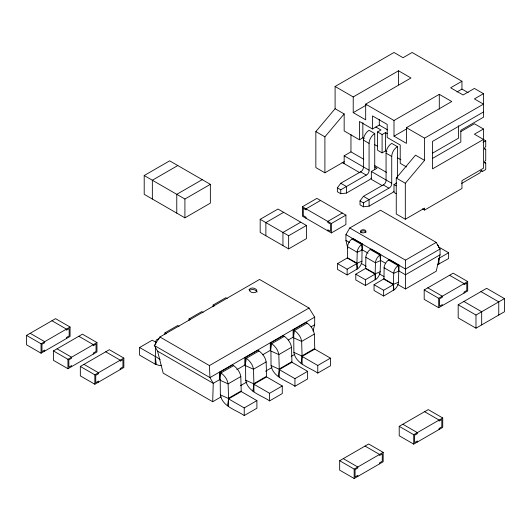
<?xml version="1.0" encoding="UTF-8"?>
<svg xmlns="http://www.w3.org/2000/svg" width="531" height="531" viewBox="0 0 531 531"><rect width="100%" height="100%" fill="white"/><g stroke="black" fill="none" stroke-linecap="round" stroke-linejoin="round"><path stroke-width="0.8" d="M337.543 263.648L347.407 257.887L347.646 245.84A7.334 4.235 -60 0 1 351.31 239.488L352.843 238.399L362.447 243.948L360.914 245.037A7.334 4.235 -60 0 0 357.25 251.389L356.932 263.542L347.148 269.19L337.543 263.648L337.543 269.416L347.148 274.958L358.219 268.367A7.334 4.235 -60 0 0 361.89 262.015L362.062 250.154L362.447 249.716M371.78 249.331L380.7 254.482L380.136 272.549A7.334 4.235 -60 0 1 376.472 278.901L365.401 285.499L355.797 279.95L355.797 274.182L365.686 268.361L365.892 256.38A7.334 4.235 -60 0 1 369.556 250.028L371.096 248.939M383.966 278.768L384.139 266.914A7.334 4.235 -60 0 1 387.809 260.562L389.342 259.473L398.947 265.015L398.389 283.083A7.334 4.235 -60 0 1 394.719 289.435L383.647 296.032L374.043 290.484L374.043 284.722L383.966 278.768L393.571 284.317L398.476 282.226M161.152 365.262L159.426 365.52L155.244 364.173L139.58 355.126L139.58 347.513L155.464 356.6L155.649 346.862M155.669 344.466L155.842 341.094L156.678 339.667L159.154 338.625M212.692 401.728L213.25 383.309L209.964 377.601L209.406 365.567L159.911 336.986L154.282 345.449L157.568 351.164L163.196 373.154L212.692 401.728L221.261 396.783M438.254 264.405L438.825 259.121M227.52 405.77L228.562 398.887L241.24 391.566L256.904 400.613L256.904 408.226L244.227 415.541C235.95 409.866 222.257 406.487 220.345 394.838L220.212 380.302L219.588 379.652L219.588 372.039C223.83 374.601 227.387 378.888 228.118 383.88L228.562 398.887L244.227 407.927L256.904 400.613M252.875 391.128L253.918 384.245L266.595 376.924L282.266 385.971L282.266 393.584L269.582 400.905C261.305 395.223 247.612 391.845 245.707 380.196L245.568 365.66L244.95 365.016L244.95 357.403C249.192 359.958 252.749 364.246 253.473 369.244L253.918 384.245L269.582 393.292L282.266 385.971M278.237 376.492L279.273 369.609L291.957 362.288L307.622 371.335L307.622 378.942L294.944 386.263C286.66 380.588 272.974 377.209 271.062 365.554L270.923 351.024L270.306 350.374L270.306 342.76C274.547 345.316 278.105 349.604 278.828 354.602L279.273 369.609L294.944 378.649L307.622 371.335M301.057 363.31L302.099 356.434L314.777 349.113L330.441 358.159L330.441 365.766L317.764 373.087C309.48 367.412 295.794 364.034 293.882 352.378L293.743 337.849L293.125 337.198L293.125 329.585C297.367 332.14 300.924 336.428 301.648 341.426L302.099 356.434L317.764 365.474L330.441 358.159M347.759 248.216L345.927 240.397L345.927 234.629L349.77 227.978L380.508 210.23L436.216 242.395L440.053 249.046L440.053 254.814L436.216 271.228L405.478 288.977L397.619 284.437M313.011 331.078L314.677 324.753L314.677 317.14L309.049 308.033L259.553 279.459L159.911 336.986M371.342 178.131L371.242 178.243A8.011 4.626 -60 0 1 369.078 179.996L346.424 193.072L340.763 193.722L337.364 191.764L337.364 187.841L340.763 183.261L360.582 171.818A3.538 2.044 -60 0 0 363.416 166.913L363.416 140.104A8.011 4.626 -60 0 1 369.078 130.294L374.74 133.566L374.74 169.528M393.995 191.213L393.896 191.319A8.011 4.626 -60 0 1 391.732 193.072L369.078 206.147L363.416 206.805L360.018 204.84L360.018 200.917L363.416 196.344L383.236 184.901A3.538 2.044 -60 0 0 386.064 179.996L386.064 153.18A8.011 4.626 -60 0 1 391.732 143.377L397.394 146.642L397.394 177.639M344.161 161.683L324.906 172.801L315.845 167.57L315.845 131.602L335.101 108.716L335.101 86.487L393.995 52.483L403.056 57.713L412.116 52.483L461.95 81.256L461.95 89.102L468.176 92.699M324.906 172.801L324.906 136.839L344.161 113.946L335.101 108.716M396.259 178.031L415.514 155.145L424.574 160.375L405.319 183.261L405.319 219.23L396.259 213.993L396.259 178.031L405.319 183.261M249.417 290.47C251.621 288.711 255.862 289.368 257.044 292.043M347.274 258.033L356.878 263.575L357.522 268.872M380.7 254.482L379.167 255.57A7.334 4.235 -60 0 0 375.497 261.922L375.125 274.115L365.401 279.731L355.797 274.182M365.52 268.567L375.125 274.115L375.775 279.406M398.947 265.015L397.414 266.111A7.334 4.235 -60 0 0 393.743 272.463L393.378 284.649L383.647 290.265L374.043 284.722M144.206 175.529L169.648 160.84L210.356 184.343L210.356 203.147L184.914 217.836L144.206 194.333L144.206 175.529L184.914 199.032L210.356 184.343M177.792 165.539L152.344 180.235L152.344 199.039M202.218 179.644L176.77 194.333L176.77 213.137M353.221 96.947L398.522 70.789L410.981 77.984L365.68 104.142L365.68 119.833L353.221 112.638L353.221 96.947L335.101 86.487M353.221 112.638L366.317 105.078M364.233 138.618L362.846 137.814L359.447 139.779L359.447 121.466L372.477 128.987L379.273 125.064L387.683 129.922M393.995 120.491L439.296 94.332L451.755 101.527L406.454 127.679L406.454 143.377L393.995 136.182L393.995 120.491L365.68 104.142M461.95 81.256L450.627 87.794L463.085 94.983L474.409 88.445L483.469 93.675L483.469 117.218L460.815 130.294L460.815 142.069L432.612 158.351M386.887 151.693L385.499 150.897L382.101 152.855L377.574 150.24L377.574 131.934L380.973 129.969L375.875 127.028M26.55 335.4L55.556 318.653L70.059 327.03L70.059 336.448L41.053 353.195L26.55 344.818L26.55 335.4L41.053 343.776L70.059 327.03M344.161 163.648L344.161 155.802L350.958 151.873L363.801 159.293M377.574 131.934L382.101 134.549L385.499 132.584L387.411 133.686M456.992 91.963L461.95 89.102M393.995 136.182L406.401 129.02M260.177 219.31L277.972 209.035L306.44 225.469L306.44 238.618L288.645 248.893L260.177 232.459L260.177 219.31L288.645 235.744L306.44 225.469M483.469 93.675L474.409 98.912L483.469 104.142L424.574 138.146L406.454 127.679M283.667 212.32L265.872 222.595L265.872 235.744M302.398 206.751L316.901 198.375L345.907 215.121L345.907 224.54L331.404 232.917L302.398 216.17L302.398 206.751L331.404 223.498L345.907 215.121M53.445 350.925L82.451 334.178L96.954 342.555L96.954 351.973L67.948 368.72L53.445 360.35L53.445 350.925L67.948 359.301L96.954 342.555M320.525 200.466L306.022 208.842L306.022 209.891L303.301 208.318L303.301 215.646L306.022 217.219L306.022 218.261M381.962 185.472L371.342 179.339L371.342 171.493L377.003 168.221L374.879 166.999M337.364 187.841L340.763 189.799L366.244 175.091A3.538 2.044 -60 0 0 369.078 170.185L369.078 143.377A8.011 4.626 -60 0 1 374.74 133.566M483.469 111.988L432.499 141.412L432.499 168.878L483.469 139.454M300.745 222.184L282.95 232.459L282.95 245.607M460.961 131.522L474.409 123.756L483.469 128.987L483.469 168.221L461.95 180.646L461.95 188.492L424.574 210.07L422.484 208.862M432.699 153.074L458.552 138.146L458.552 125.754M483.469 128.987L474.409 134.217L485.732 140.761L485.732 146.642A1.6 0.923 -60 0 0 484.604 148.607A1.6 0.923 -60 0 0 485.732 149.257L485.732 160.375A1.6 0.923 -60 0 0 484.604 162.34A1.6 0.923 -60 0 0 485.732 162.99L485.732 169.528L482.334 171.493L481.04 170.743M342.283 213.031L327.78 221.4L327.78 222.449L330.494 224.022L330.494 231.343L327.78 229.777L327.78 230.826M396.146 193.662L393.995 192.414L393.995 184.569L396.71 183.003M360.018 200.917L363.416 202.882L388.898 188.166A3.538 2.044 -60 0 0 391.732 183.261L391.732 156.453A8.011 4.626 -60 0 1 397.394 146.642M80.334 366.456L109.346 349.703L123.849 358.08L123.849 367.498L94.843 384.245L80.334 375.875L80.334 366.456L94.843 374.826L123.849 358.08M483.018 142.328L485.732 140.761M139.58 347.513L152.258 340.192L155.822 342.249M164.935 334.397L164.935 332.871L177.613 325.556L179.04 326.373M189.023 320.485L189.023 318.965L201.707 311.644L203.127 312.467M213.117 306.579L213.117 305.06L225.794 297.738L227.215 298.561M461.665 183.427L480.07 172.801A1.6 0.923 -60 0 1 481.205 170.836A1.6 0.923 -60 0 1 482.334 171.493M405.319 219.23L424.574 208.112L424.574 210.07M209.406 365.567L309.049 308.033M349.77 227.978L405.478 260.137L436.216 242.395M314.677 317.14L209.964 377.601L154.282 345.449M241.24 391.566L240.795 376.565C240.092 371.68 236.66 367.492 232.578 364.897L219.9 372.218L219.9 379.831L220.942 372.948L233.62 365.627M266.595 376.924L266.15 361.923C265.454 357.038 262.015 352.849 257.933 350.261L245.256 357.582L245.256 365.189L246.298 358.312L258.975 350.991M291.957 362.288L291.506 347.281C290.809 342.402 287.371 338.214 283.295 335.619L270.611 342.94L270.611 350.553L271.653 343.67L284.331 336.349M314.777 349.113L314.325 334.105C313.629 329.227 310.197 325.038 306.115 322.443L293.437 329.764L293.437 337.377L294.473 330.494L307.157 323.173M440.053 249.046L405.478 269.011L345.927 234.629M220.398 379.187L213.25 383.309L157.568 351.164M236.826 369.702L245.395 364.757M262.54 354.861L270.392 350.321M288.253 340.013L293.962 336.714M311.106 326.817L314.677 324.753M440.053 254.814L405.478 274.779L398.343 270.657M438.852 258.385L448.629 252.749L448.629 258.517L437.564 264.703M240.795 376.565L228.118 383.88L220.212 380.302M266.15 361.923L253.473 369.244L245.568 365.66M291.506 347.281L278.828 354.602L270.923 351.024M314.325 334.105L301.648 341.426L293.743 337.849M240.53 385.659L246.955 381.948M265.513 371.235L271.932 367.525M291.207 356.401L294.771 354.343M240.935 391.095L228.25 398.416L220.345 394.838M266.29 376.452L253.612 383.774L245.707 380.196M291.645 361.817L278.967 369.138L271.062 365.554M314.465 348.641L301.787 355.962L293.882 352.378M424.189 289.926L453.195 273.18L467.698 281.556L467.698 290.975L438.692 307.721L424.189 299.351L424.189 289.926L438.692 298.303L467.698 281.556M458.187 304.761L486.655 288.326L504.45 298.601L504.45 311.75L475.982 328.185L458.187 317.916L458.187 304.761L475.982 315.036L504.45 298.601M339.667 460.722L368.673 443.976L383.176 452.352L383.176 461.771L354.17 478.517L339.667 470.141L339.667 460.722L354.17 469.099L383.176 452.352M399.212 426.34L428.225 409.593L442.728 417.97L442.728 427.389L413.715 444.135L399.212 435.765L399.212 426.34L413.715 434.716L442.728 417.97M362.062 250.154L357.157 252.245L347.553 246.703M361.983 261.152L357.071 263.243L347.466 257.701M380.315 260.694L375.404 262.779L365.799 257.236M380.229 271.693L375.317 273.777L365.713 268.235M398.562 271.228L393.657 273.319L384.052 267.77M484.438 148.514L485.732 149.257M484.438 162.247L485.732 162.99M374.74 144.684L377.508 146.284M397.394 157.76L400.852 159.758M363.416 140.104L369.078 143.377M386.064 153.18L391.732 156.453M359.447 139.779L344.161 130.951L344.161 113.946M406.48 166.933L400.221 163.316L400.221 145.009L387.199 137.489L387.199 124.413L372.477 115.911L372.477 128.987M315.845 131.602L324.906 136.839M374.501 165.473L386.634 172.475M344.161 155.802L369.078 170.185M371.342 171.493L391.732 183.261M393.995 184.569L396.146 185.81M360.582 171.818L366.244 175.091M383.236 184.901L388.898 188.166M342.07 162.44L359.938 172.754M340.763 183.261L346.424 186.534L346.424 193.072M363.416 196.344L369.078 199.61L369.078 206.147M439.024 247.2L448.629 252.749M480.967 291.612L498.755 301.887L498.755 315.036M449.571 275.277L464.074 283.647L464.074 284.696L466.795 283.123L466.795 290.45L464.074 292.023L464.074 293.072M463.882 301.475L481.677 311.75L481.677 324.899M352.007 238.983L361.611 244.525L362.255 249.822L362.255 244.054M370.253 249.517L379.857 255.066L380.508 260.363L385.499 263.243M388.506 260.057L398.111 265.6L398.754 270.896L398.754 265.128M345.927 240.397L349.498 242.455M361.624 249.457L368.049 253.168M427.813 287.835L442.316 296.212L442.316 297.254L439.595 298.827L439.595 306.155L442.316 304.582L442.316 305.63M361.199 263.409L366.198 266.296M379.054 273.717L384.052 276.605M383.774 279.1L393.378 284.649L394.022 289.946M424.594 411.691L439.104 420.061L439.104 421.11L441.819 419.536L441.819 426.864L439.104 428.437L439.104 429.486M213.117 305.06L214.537 305.883M402.843 424.249L417.346 432.626L417.346 433.668L414.625 435.241L414.625 442.569L417.346 440.995L417.346 442.044M189.023 318.965L190.45 319.788M365.049 446.067L379.552 454.443L379.552 455.492L382.274 453.919L382.274 461.247L379.552 462.82L379.552 463.862M164.935 332.871L166.362 333.694M343.291 458.631L357.794 467.001L357.794 468.05L355.073 469.623L355.073 476.944L357.794 475.378L357.794 476.426M51.932 320.744L66.435 329.12L66.435 330.169L69.156 328.596L69.156 335.924L66.435 337.497L66.435 338.539M78.827 336.276L93.33 344.646L93.33 345.694L96.051 344.121L96.051 351.449L93.33 353.022L93.33 354.064M105.715 351.801L120.225 360.171L120.225 361.219L122.94 359.653L122.94 366.974L120.225 368.547L120.225 369.596M30.174 333.309L44.677 341.679L44.677 342.727L41.962 344.3L41.962 351.622L44.677 350.055L44.677 351.104M57.069 348.834L71.572 357.21L71.572 358.252L68.851 359.826L68.851 367.153L71.572 365.58L71.572 366.629M83.964 364.359L98.467 372.735L98.467 373.778L95.746 375.351L95.746 382.678L98.467 381.105L98.467 382.154M155.556 356.44L160.17 359.679M156.287 364.644L155.244 356.56L155.244 364.173M438.626 247.353L438.533 246.603A7.334 4.235 -60 0 0 437.192 244.691M475.982 315.036L475.982 328.185M439.296 94.332L439.296 109.2M438.905 258.365L438.905 264.133M438.692 298.303L438.692 307.721M424.574 138.146L424.574 160.375M413.715 434.716L413.715 444.135M405.478 260.137L405.478 288.977M398.522 70.789L398.522 84.834M393.378 284.649L393.378 290.417M385.499 132.584L385.499 150.897M383.647 290.265L383.647 296.032M382.101 134.549L382.101 152.855M380.508 254.595L380.508 260.363M379.273 119.342L379.273 125.064M375.125 274.115L375.125 279.877M365.401 279.731L365.401 285.499M363.416 202.882L363.416 206.805M362.846 122.694L362.846 137.814M356.878 263.575L356.878 269.343M354.17 469.099L354.17 478.517M350.958 134.482L350.958 151.873M347.148 269.19L347.148 274.958M340.763 189.799L340.763 193.722M331.404 223.498L331.404 232.917M317.764 365.474L317.764 373.087M302.099 356.434L302.099 364.047M294.944 378.649L294.944 386.263M288.645 235.744L288.645 248.893M279.273 369.609L279.273 377.222M269.582 393.292L269.582 400.905M253.918 384.245L253.918 391.858M244.227 407.927L244.227 415.541M228.562 398.887L228.562 406.5M184.914 199.032L184.914 217.836M94.843 374.826L94.843 384.245M67.948 359.301L67.948 368.72M41.053 343.776L41.053 353.195M360.503 232.412A2.715 1.566 0 0 1 363.217 230.846A2.715 1.566 0 0 1 365.932 232.412M249.112 289.534C249.324 292.86 255.311 293.849 257.011 291.167C256.798 287.842 250.811 286.859 249.112 289.534M361.857 232.658A2.715 1.566 0 0 0 365.932 231.304A2.715 1.566 0 0 0 361.857 229.943A2.715 1.566 0 0 0 361.857 232.658"/></g></svg>
